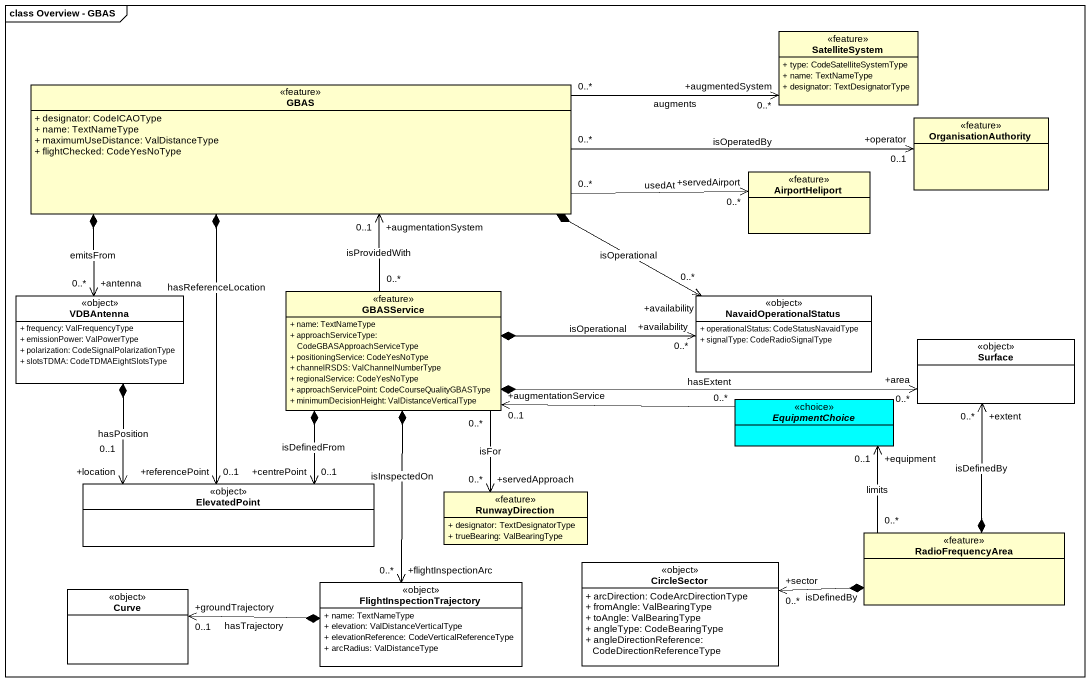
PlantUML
@startuml
mainframe class Overview - GBAS
hide circle
hide empty members
skinparam classAttributeIconSize 0
class SatelliteSystem <<feature>> {
  + type: CodeSatelliteSystemType
  + name: TextNameType
  + designator: TextDesignatorType
}
class GBAS <<feature>> {
  + designator: CodeICAOType
  + name: TextNameType
  + maximumUseDistance: ValDistanceType
  + flightChecked: CodeYesNoType
}
class OrganisationAuthority <<feature>>
class AirportHeliport <<feature>>
class VDBAntenna <<object>> #FFFFFF {
  + frequency: ValFrequencyType
  + emissionPower: ValPowerType
  + polarization: CodeSignalPolarizationType
  + slotsTDMA: CodeTDMAEightSlotsType
}
class GBASService <<feature>> {
  + name: TextNameType
  + approachServiceType: CodeGBASApproachServiceType
  + positioningService: CodeYesNoType
  + channelRSDS: ValChannelNumberType
  + regionalService: CodeYesNoType
  + approachServicePoint: CodeCourseQualityGBASType
  + minimumDecisionHeight: ValDistanceVerticalType
}
class NavaidOperationalStatus <<object>> #FFFFFF {
  + operationalStatus: CodeStatusNavaidType
  + signalType: CodeRadioSignalType
}
class Surface <<object>> #FFFFFF
abstract class EquipmentChoice <<choice>> #00FFFF
class ElevatedPoint <<object>> #FFFFFF
class RunwayDirection <<feature>> {
  + designator: TextDesignatorType
  + trueBearing: ValBearingType
}
class RadioFrequencyArea <<feature>>
class Curve <<object>> #FFFFFF
class FlightInspectionTrajectory <<object>> #FFFFFF {
  + name: TextNameType
  + elevation: ValDistanceVerticalType
  + elevationReference: CodeVerticalReferenceType
  + arcRadius: ValDistanceType
}
class CircleSector <<object>> #FFFFFF {
  + arcDirection: CodeArcDirectionType
  + fromAngle: ValBearingType
  + toAngle: ValBearingType
  + angleType: CodeBearingType
  + angleDirectionReference: CodeDirectionReferenceType
}
GBAS "0..*" -right-> "+augmentedSystem\n0..*" SatelliteSystem : augments
GBAS "0..*" -right-> "+operator\n0..1" OrganisationAuthority : isOperatedBy
GBAS "0..*" -right-> "+servedAirport\n0..*" AirportHeliport : usedAt
GBAS *--> "+antenna\n0..*" VDBAntenna : emitsFrom
GBAS *-right-> "+availability\n0..*" NavaidOperationalStatus : isOperational
GBAS *--> "+referencePoint\n0..1" ElevatedPoint : hasReferenceLocation
VDBAntenna *--> "+location\n0..1" ElevatedPoint : hasPosition
GBASService "0..*" -up-> "+augmentationSystem\n0..1" GBAS : isProvidedWith
GBASService *-right-> "+availability\n0..*" NavaidOperationalStatus : isOperational
GBASService *-right-> "+area\n0..*" Surface : hasExtent
GBASService *--> "+centrePoint\n0..1" ElevatedPoint : isDefinedFrom
GBASService "0..*" --> "+servedApproach\n0..*" RunwayDirection : isFor
GBASService *--> "+flightInspectionArc\n0..*" FlightInspectionTrajectory : isInspectedOn
EquipmentChoice "0..*" -left-> "+augmentationService\n0..1" GBASService
RadioFrequencyArea *-up-> "+extent\n0..*" Surface : isDefinedBy
RadioFrequencyArea "0..*" -up-> "+equipment\n0..1" EquipmentChoice : limits
RadioFrequencyArea *-left-> "+sector\n0..*" CircleSector : isDefinedBy
FlightInspectionTrajectory *-left-> "+groundTrajectory\n0..1" Curve : hasTrajectory
@enduml
